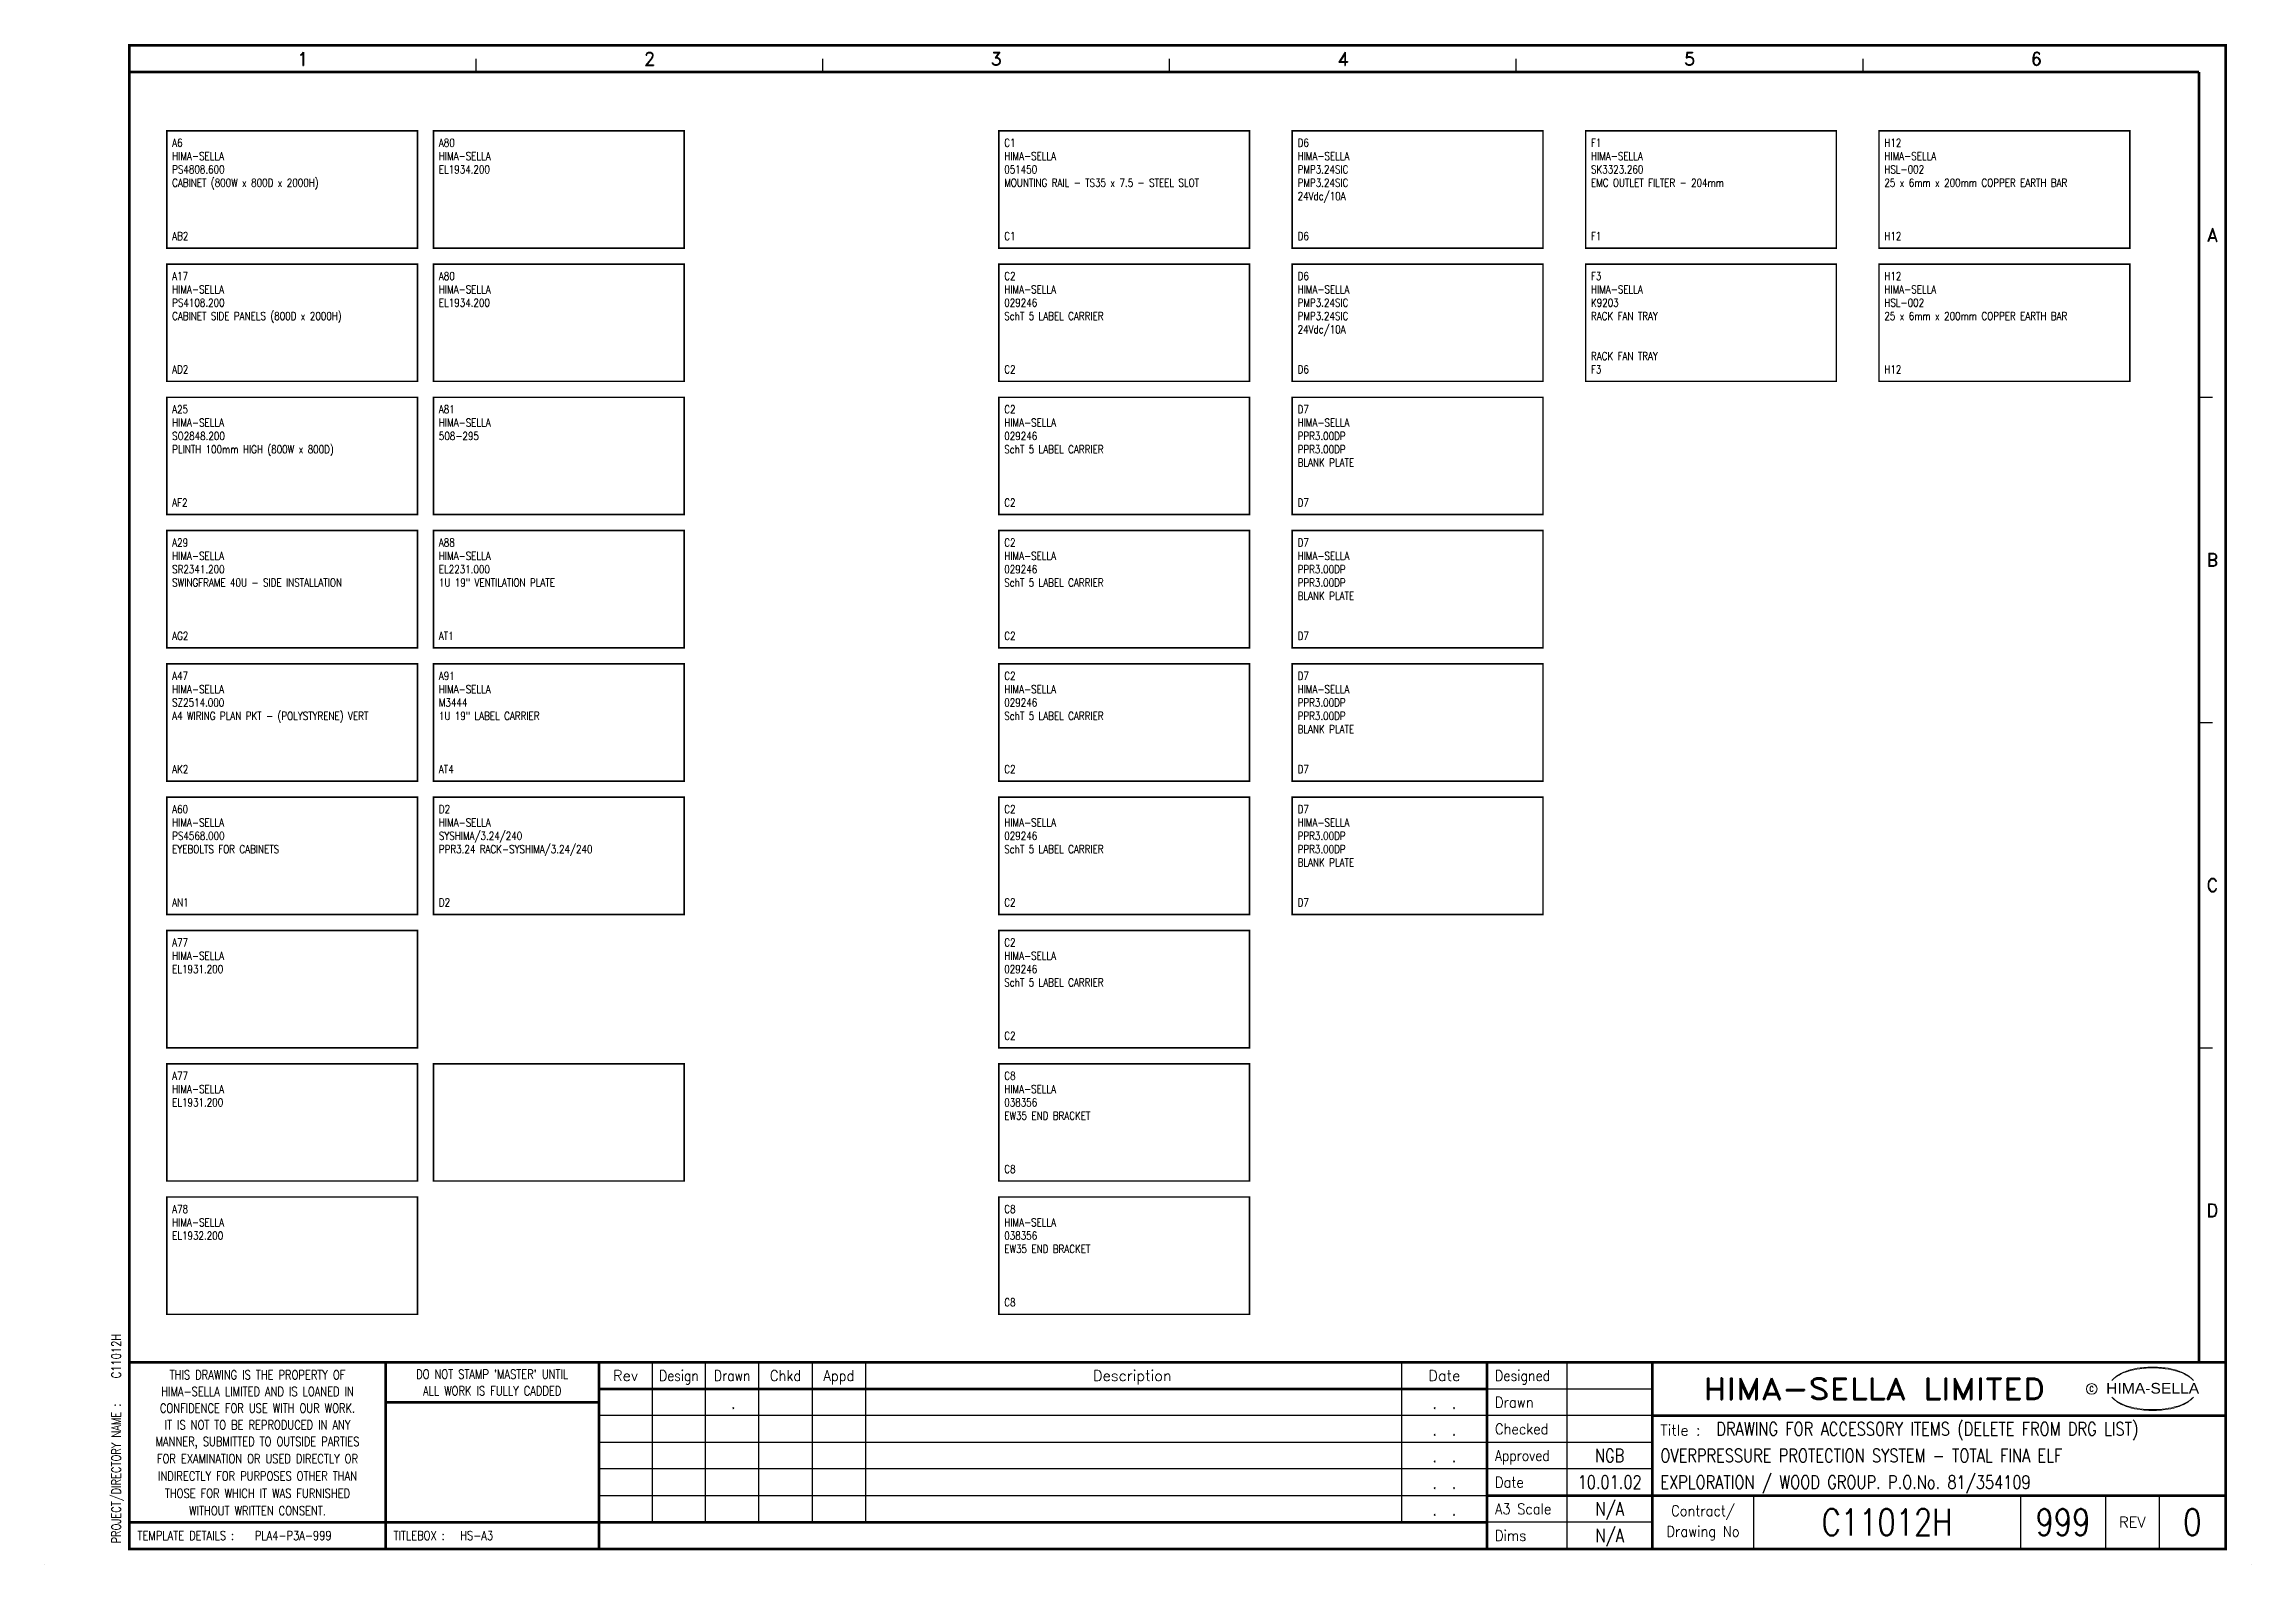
# Model space of a CAD drawing. Extents: x 0 to 414, y 0 to 285.
import ezdxf
from ezdxf.enums import TextEntityAlignment as Align

# ---------------------------------------------------------------- set-up
doc = ezdxf.new("R2010")
doc.units = 0
doc.header["$MEASUREMENT"] = 0
doc.linetypes.add('CONTINU', pattern=[0])
doc.layers.get('0').update_dxf_attribs({"linetype": 'CONTINUOUS'})
for name, color, linetype in [('CATALOGUE', 2, 'CONTINUOUS'), ('COL', 2, 'CONTINU'), ('LOCATION', 2, 'CONTINUOUS'), ('RECORD', 2, 'CONTINUOUS'), ('ROW', 2, 'CONTINU'), ('SNA', 2, 'CONTINUOUS'), ('TECHDATA', 2, 'CONTINUOUS'), ('UPS', 2, 'CONTINUOUS'), ('ZONE', 2, 'CONTINUOUS')]:
    doc.layers.add(name, color=color, linetype=linetype)
doc.styles.add('ARIAL', font='ARIAL.TTF', dxfattribs={"height": 2.5})
doc.styles.add('CATALOGU', font='ROMANS.shx', dxfattribs={"width": 0.8, "height": 2.5})
doc.styles.add('LOCATION', font='ROMANS.shx', dxfattribs={"width": 0.8, "height": 2.5})
doc.styles.add('REFERENC', font='ROMANS.shx', dxfattribs={"width": 0.8, "height": 2.5})
doc.styles.add('ROMAND', font='ROMAND')
doc.styles.add('ROMANS', font='romans.shx', dxfattribs={"width": 0.8, "height": 2.5})
doc.styles.add('SYMBOL', font='romans.shx', dxfattribs={"width": 0.8, "height": 2.5})
doc.styles.add('TECHDATA', font='ROMANS.shx', dxfattribs={"width": 0.8, "height": 2.5})
doc.styles.add('ZONE', font='ROMANS.shx', dxfattribs={"width": 0.8, "height": 2.5})

# ---------------------------------------------------------------- blocks, each defined once
blk = doc.blocks.new('ACCESSRY')
at = {"const_width": 0.3}
blk.add_lwpolyline([(47, -22), (47, 0), (0, 0), (0, -22)], close=True, dxfattribs=at)
at = {"layer": 'CATALOGUE', "style": 'CATALOGU', "width": 0.8}
blk.add_attdef('CATALOGUE', (1, -5.5), '', height=1.5, dxfattribs=at)
at = {"layer": 'LOCATION', "style": 'LOCATION', "width": 0.8, "flags": 1}
blk.add_attdef('LOCATION', (36, -3), '', height=1.5, dxfattribs=at)
at = {"layer": 'RECORD', "style": 'REFERENC', "width": 0.8}
blk.add_attdef('RECORD', (1, -8), '', height=1.5, dxfattribs=at)
at = {"layer": 'SNA', "style": 'SYMBOL', "width": 0.8}
blk.add_attdef('SNA', (1, -3), '', height=1.5, dxfattribs=at)
at = {"layer": 'TECHDATA', "style": 'TECHDATA', "width": 0.8}
for tag, p in [('TECHDATA01', (1, -10.5)), ('TECHDATA02', (1, -13)), ('TECHDATA03', (1, -15.5)), ('TECHDATA04', (1, -18)), ('TECHDATA05', (1, -20.5))]:
    blk.add_attdef(tag, p, '', height=1.5, dxfattribs=at)
at = {"layer": 'ZONE', "style": 'ZONE', "width": 0.8, "flags": 1}
blk.add_attdef('ZONE', (36, -5.5), '', height=1.5, dxfattribs=at)
blk = doc.blocks.new('EDREV')
at = {"color": 2, "style": 'ROMANS', "width": 0.8}
for tag, p in [('DES', (129.2, 29.25)), ('DRN', (139.2, 29.25)), ('CHKD', (149.2, 29.25)), ('DES', (129.2, 24.25)), ('DRN', (139.2, 24.25)), ('CHKD', (149.2, 24.25)), ('DES', (129.2, 19.25)), ('DRN', (139.2, 19.25)), ('CHKD', (149.2, 19.25)), ('DES', (129.2, 14.25)), ('DRN', (139.2, 14.25)), ('CHKD', (149.2, 14.25)), ('DES', (129.2, 9.25)), ('DRN', (139.2, 9.25)), ('CHKD', (149.2, 9.25))]:
    blk.add_attdef(tag, text='', height=2.5, dxfattribs=at).set_placement(p, align=Align.CENTER)
blk = doc.blocks.new('HS-A3')
at = {"color": 1}
for p, q in [((81, 280), (81, 282.5)), ((146, 280), (146, 282.5)), ((211, 280), (211, 282.5)), ((276, 280), (276, 282.5)), ((341, 280), (341, 282.5)), ((404, 219), (406.5, 219)), ((404, 158), (406.5, 158)), ((404, 97), (406.5, 97)), ((114, 38), (114, 8)), ((124, 8), (124, 38)), ((134, 8), (134, 38)), ((144, 38), (144, 8)), ((154, 38), (154, 8)), ((254.5, 38), (254.5, 8)), ((285.5, 38), (285.5, 3)), ((270.5, 33), (301.5, 33)), ((301.5, 28), (104, 28)), ((104, 23), (301.5, 23)), ((301.5, 18), (104, 18)), ((104, 13), (270.5, 13)), ((320.5, 13), (320.5, 3)), ((370.5, 13), (370.5, 3)), ((386.5, 3), (386.5, 13)), ((396.5, 13), (396.5, 3)), ((301.5, 8), (270.5, 8)), ((0, 0), (0, 0.025)), ((413.9, 0), (413.9, 0.025))]:
    blk.add_line(p, q, dxfattribs=at)
at = {"color": 1, "const_width": 0.5}
blk.add_lwpolyline([(16, 3), (409, 3), (409, 285), (16, 285)], close=True, dxfattribs=at)
for points in [[(16, 280), (404, 280)], [(404, 38), (404, 280)], [(409, 38), (16, 38)], [(64, 3), (64, 38)], [(104, 3), (104, 38)], [(270.5, 38), (270.5, 3)], [(301.5, 3), (301.5, 38)], [(270.5, 33), (104, 33)], [(104, 30.5), (64, 30.5)], [(409, 28), (301.5, 28)], [(270.5, 13), (409, 13)], [(270.5, 8), (16, 8)]]:
    blk.add_lwpolyline(points, dxfattribs=at)
at = {"color": 3, "lineweight": 13}
blk.add_circle((383.8795, 33), 1, dxfattribs=at)
for centre, radius, start, end in [((392.604, 29.3277), 7.2401, 106.0532, 133.5024), ((392.8763, 29.5135), 7.2999, 130.419, 136.057), ((392.1149, 30.6001), 5.9804, 122.244, 131.6154), ((391.752, 31.2819), 5.2104, 111.8206, 122.8668), ((393.7772, 27.1992), 9.7601, 107.5931, 113.9452), ((395.0991, 20.9965), 15.9367, 89.2698, 106.3911), ((394.0978, 26.015), 10.9859, 96.0146, 107.3203), ((395.2933, 18.8099), 18.2818, 92.8917, 97.3734), ((395.2419, 21.3644), 15.7281, 89.7805, 93.1738), ((395.5053, 20.9965), 15.9367, 73.6089, 90.7302), ((395.3626, 21.3644), 15.7281, 86.8262, 90.2195), ((395.3112, 18.8099), 18.2818, 82.6266, 87.1083), ((396.5067, 26.015), 10.9859, 72.6797, 83.9854), ((396.8272, 27.1992), 9.7601, 66.0548, 72.4069), ((398.0005, 29.3277), 7.2401, 46.4976, 73.9468), ((398.8524, 31.2819), 5.2104, 57.1332, 68.1794), ((398.4895, 30.6001), 5.9804, 48.3846, 57.756), ((397.7282, 29.5135), 7.2999, 43.943, 49.581), ((392.8763, 36.545), 7.2999, 223.943, 229.581), ((392.604, 36.7308), 7.2401, 226.4976, 253.9468), ((392.1149, 35.4585), 5.9804, 228.3846, 237.756), ((391.752, 34.7766), 5.2104, 237.1332, 248.1794), ((393.7772, 38.8593), 9.7601, 246.0548, 252.4069), ((395.0991, 45.062), 15.9367, 253.6089, 270.7302), ((394.0978, 40.0435), 10.9859, 252.6797, 263.9854), ((395.2933, 47.2486), 18.2818, 262.6266, 267.1083), ((395.2419, 44.6941), 15.7281, 266.8262, 270.2195), ((395.5053, 45.062), 15.9367, 269.2698, 286.3911), ((395.3626, 44.6941), 15.7281, 269.7805, 273.1738), ((395.3112, 47.2486), 18.2818, 272.8917, 277.3734), ((396.5067, 40.0435), 10.9859, 276.0146, 287.3203), ((396.8272, 38.8593), 9.7601, 287.5931, 293.9452), ((398.0005, 36.7308), 7.2401, 286.0532, 313.5024), ((398.8524, 34.7766), 5.2104, 291.8206, 302.8668), ((398.4895, 35.4585), 5.9804, 302.244, 311.6154), ((397.7282, 36.545), 7.2999, 310.419, 316.057)]:
    blk.add_arc(centre, radius, start, end, dxfattribs=at)
at = {"color": 2, "style": 'ROMAND'}
for s, p in [('1', (48.5, 282.5)), ('2', (113.5, 282.5)), ('3', (178.5, 282.5)), ('4', (243.5, 282.5)), ('5', (308.5, 282.5)), ('6', (373.5, 282.5)), ('A', (406.5, 249.5)), ('B', (406.5, 188.5)), ('C', (406.5, 127.5)), ('D', (406.5, 66.5))]:
    blk.add_text(s, height=2.5, dxfattribs=at).set_placement(p, align=Align.MIDDLE)
at = {"color": 3, "lineweight": 13, "style": 'ROMANS', "width": 0.8}
for s, p in [('HIMA-SELLA LIMITED AND IS LOANED IN', (40, 32.5193)), ('THIS DRAWING IS THE PROPERTY OF', (40, 35.6443)), ("DO NOT STAMP 'MASTER' UNTIL", (84, 35.7693)), ('ALL WORK IS FULLY CADDED', (84, 32.6443)), ('CONFIDENCE FOR USE WITH OUR WORK.', (40, 29.3879)), ('IT IS NOT TO BE REPRODUCED IN ANY', (40, 26.2629)), ('MANNER, SUBMITTED TO OUTSIDE PARTIES', (40, 23.1379)), ('FOR EXAMINATION OR USED DIRECTLY OR', (40, 19.9054)), ('INDIRECTLY FOR PURPOSES OTHER THAN', (40, 16.6554)), ('THOSE FOR WHICH IT WAS FURNISHED', (40, 13.4054)), ('WITHOUT WRITTEN CONSENT.', (40, 10.1554))]:
    blk.add_text(s, height=1.7, dxfattribs=at).set_placement(p, align=Align.MIDDLE_CENTER)
at = {"color": 4, "style": 'ROMAND'}
for s, p in [('Rev', (109, 34.5)), ('Description', (204, 34.5)), ('Date', (262.5, 34.5))]:
    blk.add_text(s, height=2, dxfattribs=at).set_placement(p, align=Align.CENTER)
for s, width, p in [('Design', 0.85, (119, 34.5)), ('Drawn', 0.85, (129, 34.5)), ('Chkd', 0.9, (139, 34.5)), ('Appd', 0.9, (149, 34.5))]:
    blk.add_text(s, height=2, dxfattribs=dict(at, width=width)).set_placement(p, align=Align.CENTER)
for s, width, p in [('Designed', 0.87, (272, 34.5)), ('Drawn', 0.9, (272, 29.5)), ('Checked', 0.9, (272, 24.5)), ('Approved', 0.85, (272, 19.5)), ('Date', 0.9, (272, 14.5)), ('A3 Scale', 0.9, (272, 9.5)), ('Dims', 0.9, (272, 4.5))]:
    blk.add_text(s, height=2, dxfattribs=dict(at, width=width)).set_placement(p)
at = {"color": 1, "style": 'ROMAND', "width": 1.15}
blk.add_text('HIMA-SELLA LIMITED', height=4, dxfattribs=at).set_placement((343.0965, 33), align=Align.MIDDLE)
at = {"color": 3, "lineweight": 13, "style": 'ROMANS', "width": 0.8}
blk.add_text('C', height=1, dxfattribs=at).set_placement((383.8436, 32.5), align=Align.CENTER)
at = {"color": 1, "style": 'ARIAL', "width": 1.05}
blk.add_text('HIMA-SELLA', height=2, dxfattribs=at).set_placement((395.3022, 32.1293), align=Align.CENTER)
at = {"color": 3, "style": 'ROMANS', "width": 0.8}
blk.add_text('PROJECT/DIRECTORY NAME :', height=1.7, rotation=90, dxfattribs=at).set_placement((13.5, 4), align=Align.MIDDLE_LEFT)
at = {"color": 4, "style": 'ROMAND'}
blk.add_text('Title :', height=2, dxfattribs=at).set_placement((303, 24.25))
at = {"color": 4, "style": 'ROMAND', "width": 0.9}
for s, p in [('Contract/', (311, 10)), ('Drawing No', (311, 6))]:
    blk.add_text(s, height=2, dxfattribs=at).set_placement(p, align=Align.MIDDLE)
at = {"color": 4, "style": 'ROMAND'}
blk.add_text('REV', height=2, dxfattribs=at).set_placement((391.5, 8), align=Align.MIDDLE)
at = {"color": 3, "style": 'ROMANS', "width": 0.8}
for s, p in [('TEMPLATE DETAILS :', (17.5, 5.5)), ('TITLEBOX :', (65.5, 5.5)), ('HS-A3', (78, 5.5))]:
    blk.add_text(s, height=1.7, dxfattribs=at).set_placement(p, align=Align.MIDDLE_LEFT)
at = {"layer": 'COL', "style": 'ROMAND', "flags": 9}
for tag, p in [('COL1', (48.5, 282.5)), ('COL2', (113.5, 282.5)), ('COL3', (178.5, 282.5)), ('COL4', (243.5, 282.5)), ('COL5', (308.5, 282.5)), ('COL6', (373.5, 282.5))]:
    blk.add_attdef(tag, p, '', height=2.5, dxfattribs=at)
at = {"layer": 'ROW', "style": 'ROMAND', "flags": 9}
for tag, p in [('ROW1', (406.5, 249.5)), ('ROW2', (406.5, 188.5)), ('ROW3', (406.5, 127.5)), ('ROW4', (406.5, 66.5))]:
    blk.add_attdef(tag, p, '', height=2.5, dxfattribs=at)
at = {"layer": 'UPS', "color": 3, "style": 'ROMANS', "width": 0.8, "flags": 8}
blk.add_attdef('PROJS->NOMPRO', text='', height=1.7, rotation=90, dxfattribs=at).set_placement((13.5, 35), align=Align.MIDDLE_LEFT)
at = {"layer": 'UPS', "style": 'ROMANS', "width": 3.1263, "flags": 8}
blk.add_attdef('PLANOS->MCAN1', text='', height=2.5, rotation=0.061173, dxfattribs=at).set_placement((155, 31.6443), (254, 31.75), align=Align.FIT)
at = {"layer": 'UPS', "style": 'ROMANS', "width": 0.8, "flags": 8}
for tag, height, p in [('PLANOS->VERIF', 2.5, (293.5, 34.25)), ('PLANOS->CANVI1', 2.5, (109, 29.25)), ('PLANOS->NCAN1', 2.5, (149, 29.25)), ('PLANOS->DCAN1', 2.5, (262.5, 29.25)), ('PLANOS->ORIG', 2.5, (293.5, 29.25)), ('PLANOS->CANVI2', 2.5, (109, 24.25)), ('PLANOS->NCAN2', 2.5, (149, 24.25)), ('PLANOS->DCAN2', 2.5, (262.5, 24.25)), ('PLANOS->HECHF', 2.5, (293.5, 24.25)), ('PLANOS->CANVI3', 2.5, (109, 19.25)), ('PLANOS->NCAN3', 2.5, (149, 19.25)), ('PLANOS->DCAN3', 2.5, (262.5, 19.25)), ('PLANOS->HECHD', 2.5, (293.5, 19.25)), ('PLANOS->CANVI4', 2.5, (109, 14.25)), ('PLANOS->NCAN4', 2.5, (149, 14.25)), ('PLANOS->DCAN4', 2.5, (262.5, 14.25)), ('PLANOS->DATACREA', 2.5, (293.5, 14.25)), ('PLANOS->CANVI5', 2.5, (109, 9.25)), ('PLANOS->NCAN5', 2.5, (149, 9.25)), ('PLANOS->DCAN5', 2.5, (262.5, 9.25)), ('PLANOS->NR1', 2.5, (293.5, 9.25)), ('PROJS->DESCPRO3', 5, (345.5, 5.5)), ('PLANOS->PLANO', 5, (378.5, 5.5)), ('PLANOS->USER', 5, (402.75, 5.5)), ('PLANOS->NR2', 2.5, (293.5, 4.25))]:
    blk.add_attdef(tag, text='', height=height, dxfattribs=at).set_placement(p, align=Align.CENTER)
at = {"layer": 'UPS', "style": 'ROMANS', "flags": 8}
for tag, width, p, p2 in [('PLANOS->MCAN2', 3.0574, (155, 26.75), (254, 26.75)), ('PLANOS->MCAN3', 3.0574, (155, 21.75), (254, 21.75)), ('PLANOS->MCAN4', 3.0462, (155, 16.75), (254, 16.75)), ('PLANOS->MCAN5', 3.0574, (155, 11.75), (254, 11.75))]:
    blk.add_attdef(tag, text='', height=2.5, dxfattribs=dict(at, width=width)).set_placement(p, p2, align=Align.FIT)
at = {"layer": 'UPS', "style": 'ROMANS', "width": 0.8, "flags": 8}
blk.add_attdef('PLANOS->DENOM', (313.5, 24.25), '', height=2.5, dxfattribs=at)
at = {"layer": 'UPS', "color": 4, "style": 'ROMANS', "width": 0.8, "flags": 8}
for tag, p in [('PROJS->DESCPRO1', (303, 19.25)), ('PROJS->DESCPRO2', (303, 14.25))]:
    blk.add_attdef(tag, p, '', height=2.5, dxfattribs=at)
at = {"layer": 'UPS', "color": 3, "style": 'ROMANS', "width": 0.8, "flags": 8}
blk.add_attdef('PLANOS->PROTOTIPO', text='', height=1.7, dxfattribs=at).set_placement((39.5, 5.5), align=Align.MIDDLE_LEFT)
at = {"layer": 'UPS', "style": 'ROMANS', "width": 0.8, "flags": 8}
blk.add_attdef('PLANOS->OBS4', text='', height=2.5, dxfattribs=at).set_placement((107, 5.5), align=Align.MIDDLE_LEFT)

msp = doc.modelspace()

# ---------------------------------------------------------------- block references
for name, p, values in [('HS-A3', (0, 0), {'PROJS->NOMPRO': 'C11012H', 'PLANOS->PROTOTIPO': 'PLA4-P3A-999', 'PROJS->DESCPRO3': 'C11012H', 'PLANOS->DATACREA': '10.01.02', 'PLANOS->DCAN5': '.  .', 'PLANOS->DCAN2': '.  .', 'PLANOS->DCAN3': '.  .', 'PLANOS->DCAN4': '.  .', 'PLANOS->DCAN1': '.  .', 'PLANOS->NR1': 'N/A', 'PLANOS->NR2': 'N/A', 'PROJS->DESCPRO1': 'OVERPRESSURE PROTECTION SYSTEM - TOTAL FINA ELF', 'PROJS->DESCPRO2': 'EXPLORATION / WOOD GROUP. P.O.No. 81/354109', 'PLANOS->HECHD': 'NGB', 'PLANOS->DENOM': 'DRAWING FOR ACCESSORY ITEMS (DELETE FROM DRG LIST)', 'PLANOS->USER': '0', 'PLANOS->PLANO': '999'}), ('ACCESSRY', (23, 269), {'SNA': 'A6', 'CATALOGUE': 'HIMA-SELLA', 'RECORD': 'PS4808.600', 'TECHDATA01': 'CABINET (800W x 800D x 2000H)', 'TECHDATA05': 'AB2'}), ('ACCESSRY', (73, 269), {'SNA': 'A80', 'CATALOGUE': 'HIMA-SELLA', 'RECORD': 'EL1934.200'}), ('ACCESSRY', (179, 269), {'SNA': 'C1', 'CATALOGUE': 'HIMA-SELLA', 'RECORD': '051450', 'TECHDATA01': 'MOUNTING RAIL - TS35 x 7.5 - STEEL SLOT', 'TECHDATA05': 'C1'}), ('ACCESSRY', (234, 269), {'SNA': 'D6', 'CATALOGUE': 'HIMA-SELLA', 'RECORD': 'PMP3.24SIC', 'TECHDATA01': 'PMP3.24SIC', 'TECHDATA02': '24Vdc/10A', 'TECHDATA05': 'D6'}), ('ACCESSRY', (289, 269), {'SNA': 'F1', 'CATALOGUE': 'HIMA-SELLA', 'RECORD': 'SK3323.260', 'TECHDATA01': 'EMC OUTLET FILTER - 204mm', 'TECHDATA05': 'F1'}), ('ACCESSRY', (344, 269), {'SNA': 'H12', 'CATALOGUE': 'HIMA-SELLA', 'RECORD': 'HSL-002', 'TECHDATA01': '25 x 6mm x 200mm COPPER EARTH BAR', 'TECHDATA05': 'H12'}), ('ACCESSRY', (23, 244), {'SNA': 'A17', 'CATALOGUE': 'HIMA-SELLA', 'RECORD': 'PS4108.200', 'TECHDATA01': 'CABINET SIDE PANELS (800D x 2000H)', 'TECHDATA05': 'AD2'}), ('ACCESSRY', (73, 244), {'SNA': 'A80', 'CATALOGUE': 'HIMA-SELLA', 'RECORD': 'EL1934.200'}), ('ACCESSRY', (179, 244), {'SNA': 'C2', 'CATALOGUE': 'HIMA-SELLA', 'RECORD': '029246', 'TECHDATA01': 'SchT 5 LABEL CARRIER', 'TECHDATA05': 'C2'}), ('ACCESSRY', (234, 244), {'SNA': 'D6', 'CATALOGUE': 'HIMA-SELLA', 'RECORD': 'PMP3.24SIC', 'TECHDATA01': 'PMP3.24SIC', 'TECHDATA02': '24Vdc/10A', 'TECHDATA05': 'D6'}), ('ACCESSRY', (289, 244), {'SNA': 'F3', 'CATALOGUE': 'HIMA-SELLA', 'RECORD': 'K9203', 'TECHDATA01': 'RACK FAN TRAY', 'TECHDATA04': 'RACK FAN TRAY', 'TECHDATA05': 'F3'}), ('ACCESSRY', (344, 244), {'SNA': 'H12', 'CATALOGUE': 'HIMA-SELLA', 'RECORD': 'HSL-002', 'TECHDATA01': '25 x 6mm x 200mm COPPER EARTH BAR', 'TECHDATA05': 'H12'}), ('ACCESSRY', (23, 219), {'SNA': 'A25', 'CATALOGUE': 'HIMA-SELLA', 'RECORD': 'SO2848.200', 'TECHDATA01': 'PLINTH 100mm HIGH (800W x 800D)', 'TECHDATA05': 'AF2'}), ('ACCESSRY', (73, 219), {'SNA': 'A81', 'CATALOGUE': 'HIMA-SELLA', 'RECORD': '508-295'}), ('ACCESSRY', (179, 219), {'SNA': 'C2', 'CATALOGUE': 'HIMA-SELLA', 'RECORD': '029246', 'TECHDATA01': 'SchT 5 LABEL CARRIER', 'TECHDATA05': 'C2'}), ('ACCESSRY', (234, 219), {'SNA': 'D7', 'CATALOGUE': 'HIMA-SELLA', 'RECORD': 'PPR3.00DP', 'TECHDATA01': 'PPR3.00DP', 'TECHDATA02': 'BLANK PLATE', 'TECHDATA05': 'D7'}), ('ACCESSRY', (23, 194), {'SNA': 'A29', 'CATALOGUE': 'HIMA-SELLA', 'RECORD': 'SR2341.200', 'TECHDATA01': 'SWINGFRAME 40U - SIDE INSTALLATION', 'TECHDATA05': 'AG2'}), ('ACCESSRY', (73, 194), {'SNA': 'A88', 'CATALOGUE': 'HIMA-SELLA', 'RECORD': 'EL2231.000', 'TECHDATA01': '1U 19" VENTILATION PLATE', 'TECHDATA05': 'AT1'}), ('ACCESSRY', (179, 194), {'SNA': 'C2', 'CATALOGUE': 'HIMA-SELLA', 'RECORD': '029246', 'TECHDATA01': 'SchT 5 LABEL CARRIER', 'TECHDATA05': 'C2'}), ('ACCESSRY', (234, 194), {'SNA': 'D7', 'CATALOGUE': 'HIMA-SELLA', 'RECORD': 'PPR3.00DP', 'TECHDATA01': 'PPR3.00DP', 'TECHDATA02': 'BLANK PLATE', 'TECHDATA05': 'D7'}), ('ACCESSRY', (23, 169), {'SNA': 'A47', 'CATALOGUE': 'HIMA-SELLA', 'RECORD': 'SZ2514.000', 'TECHDATA01': 'A4 WIRING PLAN PKT - (POLYSTYRENE) VERT', 'TECHDATA05': 'AK2'}), ('ACCESSRY', (73, 169), {'SNA': 'A91', 'CATALOGUE': 'HIMA-SELLA', 'RECORD': 'M3444', 'TECHDATA01': '1U 19" LABEL CARRIER', 'TECHDATA05': 'AT4'}), ('ACCESSRY', (179, 169), {'SNA': 'C2', 'CATALOGUE': 'HIMA-SELLA', 'RECORD': '029246', 'TECHDATA01': 'SchT 5 LABEL CARRIER', 'TECHDATA05': 'C2'}), ('ACCESSRY', (234, 169), {'SNA': 'D7', 'CATALOGUE': 'HIMA-SELLA', 'RECORD': 'PPR3.00DP', 'TECHDATA01': 'PPR3.00DP', 'TECHDATA02': 'BLANK PLATE', 'TECHDATA05': 'D7'}), ('ACCESSRY', (23, 144), {'SNA': 'A60', 'CATALOGUE': 'HIMA-SELLA', 'RECORD': 'PS4568.000', 'TECHDATA01': 'EYEBOLTS FOR CABINETS', 'TECHDATA05': 'AN1'}), ('ACCESSRY', (73, 144), {'SNA': 'D2', 'CATALOGUE': 'HIMA-SELLA', 'RECORD': 'SYSHIMA/3.24/240', 'TECHDATA01': 'PPR3.24 RACK-SYSHIMA/3.24/240', 'TECHDATA05': 'D2'}), ('ACCESSRY', (179, 144), {'SNA': 'C2', 'CATALOGUE': 'HIMA-SELLA', 'RECORD': '029246', 'TECHDATA01': 'SchT 5 LABEL CARRIER', 'TECHDATA05': 'C2'}), ('ACCESSRY', (234, 144), {'SNA': 'D7', 'CATALOGUE': 'HIMA-SELLA', 'RECORD': 'PPR3.00DP', 'TECHDATA01': 'PPR3.00DP', 'TECHDATA02': 'BLANK PLATE', 'TECHDATA05': 'D7'}), ('ACCESSRY', (23, 119), {'SNA': 'A77', 'CATALOGUE': 'HIMA-SELLA', 'RECORD': 'EL1931.200'}), ('ACCESSRY', (179, 119), {'SNA': 'C2', 'CATALOGUE': 'HIMA-SELLA', 'RECORD': '029246', 'TECHDATA01': 'SchT 5 LABEL CARRIER', 'TECHDATA05': 'C2'}), ('ACCESSRY', (23, 94), {'SNA': 'A77', 'CATALOGUE': 'HIMA-SELLA', 'RECORD': 'EL1931.200'}), ('ACCESSRY', (179, 94), {'SNA': 'C8', 'CATALOGUE': 'HIMA-SELLA', 'RECORD': '038356', 'TECHDATA01': 'EW35 END BRACKET', 'TECHDATA05': 'C8'}), ('ACCESSRY', (23, 69), {'SNA': 'A78', 'CATALOGUE': 'HIMA-SELLA', 'RECORD': 'EL1932.200'}), ('ACCESSRY', (179, 69), {'SNA': 'C8', 'CATALOGUE': 'HIMA-SELLA', 'RECORD': '038356', 'TECHDATA01': 'EW35 END BRACKET', 'TECHDATA05': 'C8'})]:
    msp.add_blockref(name, p).add_auto_attribs(values)
msp.add_blockref('ACCESSRY', (73, 94))
ref = msp.add_blockref('EDREV', (0, 0))
ref.add_attrib('DES', '.', dxfattribs={"color": 2, "height": 2.5, "style": 'ROMANS', "width": 0.8}).set_placement((129.2, 29.25), align=Align.CENTER)

doc.saveas('drawing.dxf')
